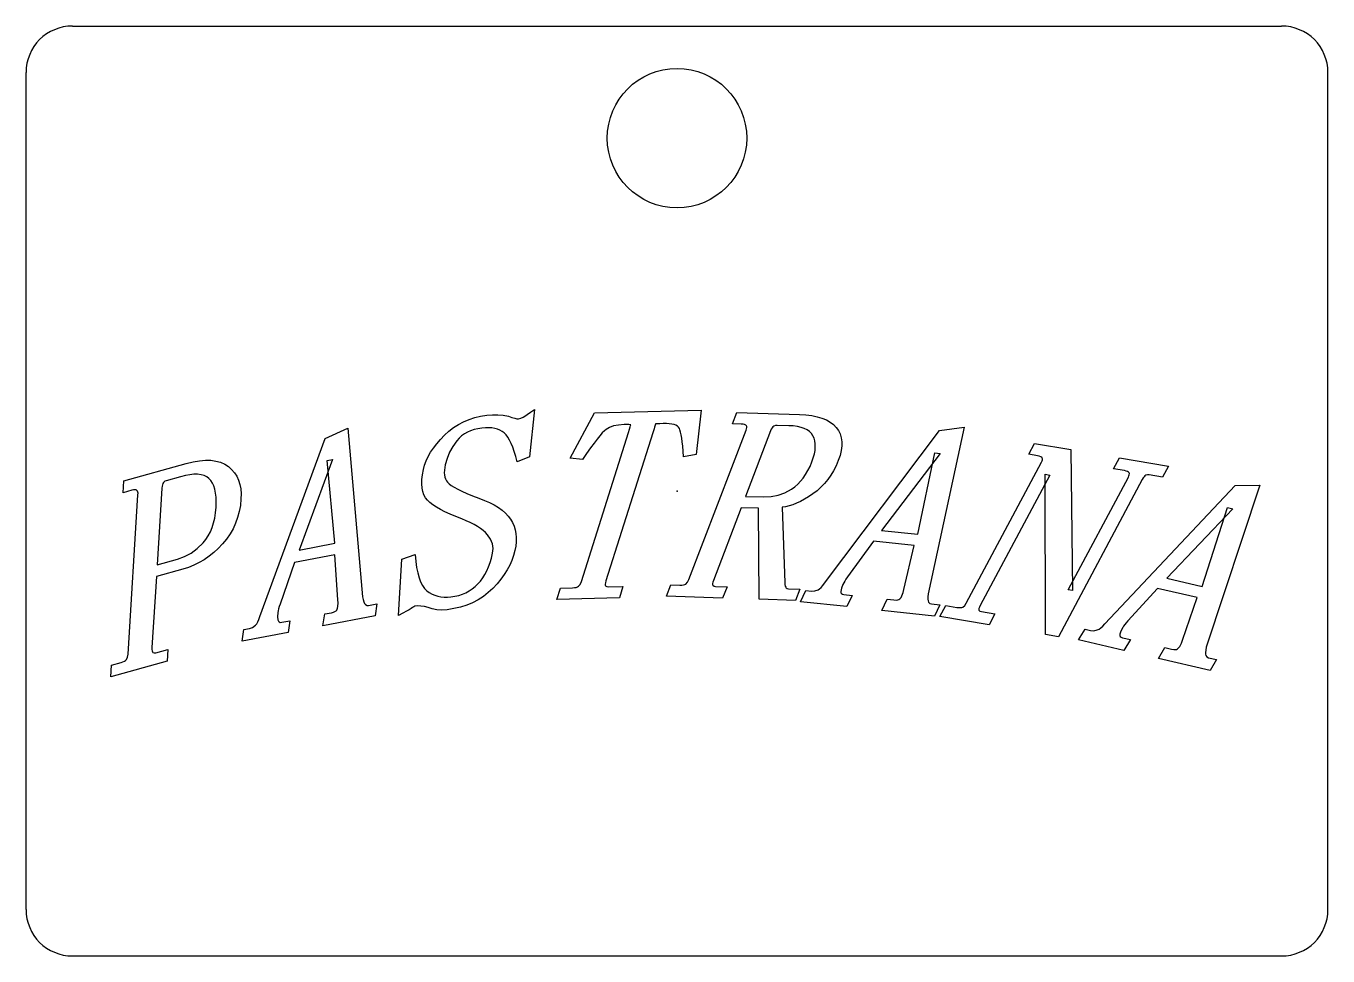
# Model space of a CAD drawing. Header units: millimetres. Extents: x -140 to 140, y -100 to 100.
import ezdxf

# ---------------------------------------------------------------- set-up
doc = ezdxf.new("R2010")
doc.units = ezdxf.units.MM
doc.header["$PDSIZE"] = -1

msp = doc.modelspace()

# ---------------------------------------------------------------- linework, layer by layer
at = {"color": 7, "linetype": 'Continuous'}
for p, q in [((-130, 100), (130, 100)), ((-140, -90), (-140, 90)), ((140, -90), (140, 90)), ((-130, -100), (130, -100))]:
    msp.add_line(p, q, dxfattribs=at)
at = {"color": 7, "linetype": 'Continuous', "flags": 128}
for points in [[(-46.27, -6.02), (-47.6, -5.5), (-48.8, -4.98), (-49.9, -4.46), (-50.89, -3.96), (-51.75, -3.45), (-52.5, -2.96), (-53.15, -2.47), (-53.68, -1.98), (-54.1, -1.45), (-54.43, -0.84), (-54.68, -0.14), (-54.82, 0.64), (-54.88, 1.51), (-54.86, 2.46), (-54.74, 3.51), (-54.52, 4.63), (-54.52, 4.63), (-54.28, 5.55), (-53.93, 6.48), (-53.5, 7.4), (-52.99, 8.33), (-52.38, 9.24), (-51.68, 10.17), (-50.89, 11.08), (-50.02, 12), (-49.07, 12.87), (-48.07, 13.64), (-47.01, 14.33), (-45.89, 14.91), (-44.73, 15.41), (-43.51, 15.8), (-42.25, 16.1), (-40.92, 16.31), (-40.92, 16.31), (-39.69, 16.4), (-38.5, 16.4), (-37.35, 16.28), (-36.24, 16.07), (-36.24, 16.07), (-35.51, 15.81), (-34.91, 15.63), (-34.43, 15.54), (-34.09, 15.53), (-34.09, 15.53), (-33.57, 15.66), (-33.09, 15.9), (-32.75, 16.12), (-32.24, 16.46), (-31.54, 16.92), (-30.67, 17.51), (-30.67, 17.51), (-31.75, 7.32), (-31.75, 7.32), (-34.41, 6.25), (-34.41, 6.25), (-34.69, 7.4), (-34.99, 8.46), (-35.32, 9.4), (-35.65, 10.24), (-36, 10.96), (-36.37, 11.58), (-36.76, 12.09), (-37.16, 12.5), (-37.6, 12.82), (-38.08, 13.09), (-38.6, 13.3), (-39.18, 13.46), (-39.81, 13.57), (-40.47, 13.61), (-41.19, 13.6), (-41.96, 13.53), (-41.96, 13.53), (-42.82, 13.4), (-43.62, 13.21), (-44.38, 12.95), (-45.08, 12.64), (-45.73, 12.27), (-46.32, 11.83), (-46.87, 11.33), (-47.37, 10.78), (-48.22, 9.58), (-48.92, 8.32), (-49.46, 7), (-49.85, 5.63), (-49.85, 5.63), (-49.96, 5.02), (-50.02, 4.46), (-50.04, 3.94), (-50, 3.45), (-49.92, 2.99), (-49.78, 2.59), (-49.59, 2.22), (-49.36, 1.89), (-49.03, 1.56), (-48.56, 1.21), (-47.93, 0.83), (-47.16, 0.41), (-46.25, -0.04), (-45.19, -0.51), (-43.99, -1.01), (-42.64, -1.55), (-42.64, -1.55), (-41.42, -2.01), (-40.32, -2.49), (-39.31, -3.01), (-38.4, -3.56), (-37.6, -4.15), (-36.9, -4.75), (-36.29, -5.41), (-35.79, -6.08), (-35.38, -6.79), (-35.05, -7.54), (-34.81, -8.32), (-34.66, -9.15), (-34.58, -10.01), (-34.59, -10.91), (-34.69, -11.85), (-34.87, -12.83), (-34.87, -12.83), (-35.14, -13.88), (-35.51, -14.93), (-35.96, -15.95), (-36.51, -16.97), (-37.14, -17.98), (-37.87, -18.98), (-38.68, -19.97), (-39.59, -20.94), (-40.58, -21.86), (-41.63, -22.68), (-42.76, -23.4), (-43.96, -24.03), (-45.23, -24.55), (-46.56, -24.97), (-47.97, -25.29), (-49.45, -25.53), (-49.45, -25.53), (-50.59, -25.6), (-51.66, -25.55), (-52.62, -25.36), (-53.5, -25.05), (-53.5, -25.05), (-54.34, -24.87), (-55.07, -24.76), (-55.72, -24.72), (-56.28, -24.75), (-56.28, -24.75), (-56.41, -24.79), (-56.6, -24.88), (-56.85, -25.05), (-57.16, -25.26), (-57.59, -25.53), (-58.2, -25.88), (-58.98, -26.29), (-59.93, -26.77), (-59.93, -26.77), (-59.19, -14.66), (-59.19, -14.66), (-56.31, -13.68), (-56.31, -13.68), (-56.18, -15.13), (-56, -16.43), (-55.77, -17.61), (-55.48, -18.64), (-55.15, -19.55), (-54.75, -20.31), (-54.3, -20.94), (-53.8, -21.44), (-53.27, -21.84), (-52.69, -22.16), (-52.09, -22.43), (-51.46, -22.62), (-50.79, -22.76), (-50.1, -22.83), (-49.38, -22.84), (-48.62, -22.78), (-48.62, -22.78), (-47.75, -22.64), (-46.92, -22.44), (-46.13, -22.19), (-45.39, -21.87), (-44.69, -21.49), (-44.02, -21.06), (-43.4, -20.55), (-42.82, -19.99), (-42.28, -19.38), (-41.78, -18.69), (-41.32, -17.96), (-40.9, -17.16), (-40.53, -16.3), (-40.2, -15.4), (-39.9, -14.42), (-39.65, -13.39), (-39.65, -13.39), (-39.55, -12.36), (-39.69, -11.35), (-40.1, -10.37), (-40.76, -9.42), (-41.18, -8.96), (-41.69, -8.5), (-42.26, -8.07), (-42.91, -7.64), (-43.64, -7.22), (-44.45, -6.81), (-45.32, -6.41), (-46.27, -6.02)], [(-12.4, -23), (-25.84, -23.36), (-25.84, -23.36), (-25.06, -20.88), (-25.06, -20.88), (-22.47, -20.81), (-22.47, -20.81), (-22.05, -20.78), (-21.69, -20.72), (-21.4, -20.62), (-21.17, -20.48), (-20.82, -20.08), (-20.56, -19.49), (-20.56, -19.49), (-10.41, 12.58), (-10.41, 12.58), (-10.2, 13.28), (-10.04, 13.79), (-9.97, 14.11), (-9.96, 14.24), (-10.06, 14.26), (-10.33, 14.28), (-10.76, 14.28), (-11.36, 14.27), (-11.36, 14.27), (-12.58, 14.19), (-13.63, 13.98), (-14.52, 13.67), (-15.26, 13.25), (-15.62, 12.94), (-16.06, 12.48), (-16.58, 11.88), (-17.17, 11.15), (-17.85, 10.27), (-18.6, 9.25), (-19.43, 8.08), (-20.33, 6.77), (-20.33, 6.77), (-22.97, 7.03), (-22.97, 7.03), (-17.75, 16.78), (-17.75, 16.78), (5.21, 17.39), (5.21, 17.39), (4.12, 7.85), (4.12, 7.85), (1.4, 7.35), (1.4, 7.35), (1.32, 8.54), (1.22, 9.61), (1.11, 10.56), (1.01, 11.39), (0.89, 12.09), (0.77, 12.67), (0.64, 13.13), (0.51, 13.47), (0.33, 13.73), (0.08, 13.95), (-0.24, 14.14), (-0.64, 14.28), (-1.11, 14.39), (-1.65, 14.46), (-2.27, 14.5), (-2.96, 14.5), (-2.96, 14.5), (-3.68, 14.48), (-4.19, 14.47), (-4.5, 14.46), (-4.6, 14.46), (-4.61, 14.44), (-4.63, 14.34), (-4.67, 14.19), (-4.74, 13.97), (-4.83, 13.7), (-4.94, 13.36), (-5.07, 12.95), (-5.21, 12.48), (-5.21, 12.48), (-15.29, -19.35), (-15.29, -19.35), (-15.39, -19.73), (-15.44, -20.02), (-15.43, -20.26), (-15.35, -20.4), (-15.09, -20.56), (-14.76, -20.61), (-14.76, -20.61), (-11.62, -20.52), (-11.62, -20.52), (-12.4, -23)], [(34.69, 6.53), (34.21, 5.41), (33.69, 4.37), (33.1, 3.39), (32.44, 2.46), (31.73, 1.6), (30.95, 0.79), (30.11, 0.05), (29.21, -0.63), (28.3, -1.24), (27.41, -1.78), (26.54, -2.25), (25.7, -2.63), (24.88, -2.96), (24.09, -3.21), (23.32, -3.39), (22.59, -3.49), (22.59, -3.49), (23.16, -19.73), (23.16, -19.73), (23.21, -20.14), (23.29, -20.46), (23.38, -20.69), (23.48, -20.83), (23.71, -20.96), (23.97, -21.01), (23.97, -21.01), (26.42, -21.09), (26.42, -21.09), (25.48, -23.54), (25.48, -23.54), (17.66, -23.28), (17.66, -23.28), (17.56, -3.71), (17.56, -3.71), (13.82, -3.59), (13.82, -3.59), (7.84, -19.23), (7.84, -19.23), (7.72, -19.59), (7.66, -19.89), (7.66, -20.12), (7.72, -20.27), (7.97, -20.44), (8.31, -20.51), (8.31, -20.51), (10.76, -20.59), (10.76, -20.59), (9.82, -23.04), (9.82, -23.04), (-2.26, -22.65), (-2.26, -22.65), (-1.32, -20.2), (-1.32, -20.2), (0.59, -20.26), (0.59, -20.26), (1.01, -20.25), (1.37, -20.21), (1.67, -20.13), (1.9, -20.01), (2.27, -19.64), (2.56, -19.06), (2.56, -19.06), (14.86, 13.07), (14.86, 13.07), (14.95, 13.38), (14.99, 13.64), (14.99, 13.86), (14.92, 14.04), (14.78, 14.17), (14.55, 14.28), (14.23, 14.34), (13.83, 14.37), (13.83, 14.37), (11.92, 14.43), (11.92, 14.43), (12.86, 16.88), (12.86, 16.88), (26.35, 16.45), (26.35, 16.45), (27.72, 16.36), (28.99, 16.21), (30.14, 15.97), (31.18, 15.66), (32.12, 15.29), (32.94, 14.82), (33.65, 14.29), (34.25, 13.68), (34.74, 13.01), (35.1, 12.27), (35.34, 11.47), (35.45, 10.61), (35.44, 9.68), (35.31, 8.69), (35.06, 7.64), (34.69, 6.53)], [(14.75, -1.15), (18.65, -1.28), (18.65, -1.28), (20.22, -1.21), (21.75, -0.9), (23.22, -0.36), (24.65, 0.42), (25.34, 0.91), (25.98, 1.47), (26.59, 2.09), (27.15, 2.79), (27.67, 3.55), (28.16, 4.38), (28.61, 5.29), (29.01, 6.25), (29.01, 6.25), (29.31, 7.13), (29.54, 7.96), (29.69, 8.73), (29.75, 9.46), (29.75, 10.14), (29.65, 10.77), (29.49, 11.35), (29.24, 11.88), (28.91, 12.36), (28.49, 12.78), (27.97, 13.14), (27.37, 13.44), (26.68, 13.68), (25.89, 13.86), (25.01, 13.98), (24.04, 14.04), (24.04, 14.04), (21.54, 14.12), (21.54, 14.12), (21.17, 14.08), (20.8, 13.92), (20.62, 13.78), (20.46, 13.57), (20.28, 13.27), (20.13, 12.91), (20.13, 12.91), (14.75, -1.15)], [(-73.62, -13.71), (-82.23, -15.37), (-82.23, -15.37), (-85.37, -24.33), (-85.37, -24.33), (-85.53, -24.87), (-85.67, -25.36), (-85.76, -25.79), (-85.82, -26.15), (-85.82, -26.15), (-85.89, -27.03), (-85.82, -27.74), (-85.72, -28.01), (-85.55, -28.17), (-85.32, -28.25), (-85.02, -28.23), (-85.02, -28.23), (-83.25, -27.9), (-83.25, -27.9), (-83.62, -30.42), (-83.62, -30.42), (-93.5, -32.32), (-93.5, -32.32), (-93.14, -29.8), (-93.14, -29.8), (-91.92, -29.57), (-91.92, -29.57), (-91.26, -29.33), (-90.66, -28.88), (-90.39, -28.56), (-90.13, -28.14), (-89.91, -27.62), (-89.7, -27.01), (-89.7, -27.01), (-75.66, 11.32), (-75.66, 11.32), (-70.76, 13.54), (-70.76, 13.54), (-67.62, -22.74), (-67.62, -22.74), (-67.49, -23.37), (-67.35, -23.85), (-67.19, -24.2), (-67.02, -24.41), (-66.66, -24.61), (-66.32, -24.63), (-66.32, -24.63), (-64.56, -24.29), (-64.56, -24.29), (-64.92, -26.82), (-64.92, -26.82), (-76.14, -28.97), (-76.14, -28.97), (-75.77, -26.45), (-75.77, -26.45), (-74.33, -26.18), (-74.33, -26.18), (-73.91, -26.07), (-73.56, -25.94), (-73.33, -25.78), (-73.19, -25.6), (-73.03, -25.21), (-72.95, -24.82), (-72.95, -24.82), (-72.88, -24.05), (-72.93, -23.41), (-72.93, -23.41), (-73.62, -13.71)], [(50.98, -11.75), (42.28, -10.81), (42.28, -10.81), (36.65, -18.48), (36.65, -18.48), (36.34, -18.96), (36.07, -19.38), (35.86, -19.76), (35.7, -20.08), (35.7, -20.08), (35.37, -20.91), (35.22, -21.6), (35.25, -21.87), (35.36, -22.07), (35.57, -22.21), (35.87, -22.28), (35.87, -22.28), (37.65, -22.46), (37.65, -22.46), (36.52, -24.87), (36.52, -24.87), (26.56, -23.81), (26.56, -23.81), (27.69, -21.4), (27.69, -21.4), (28.9, -21.53), (28.9, -21.53), (29.61, -21.5), (30.33, -21.25), (30.68, -21.03), (31.04, -20.72), (31.38, -20.32), (31.73, -19.84), (31.73, -19.84), (56.48, 12.99), (56.48, 12.99), (61.76, 13.71), (61.76, 13.71), (54.04, -22.12), (54.04, -22.12), (53.98, -22.75), (53.97, -23.24), (54.02, -23.62), (54.12, -23.88), (54.41, -24.18), (54.75, -24.3), (54.75, -24.3), (56.52, -24.49), (56.52, -24.49), (55.39, -26.89), (55.39, -26.89), (44.08, -25.68), (44.08, -25.68), (45.21, -23.28), (45.21, -23.28), (46.66, -23.43), (46.66, -23.43), (47.11, -23.46), (47.47, -23.43), (47.74, -23.35), (47.93, -23.22), (48.19, -22.89), (48.37, -22.58), (48.37, -22.58), (48.67, -21.84), (48.82, -21.16), (48.82, -21.16), (50.98, -11.75)], [(85.05, -21.42), (84.15, -21.26), (84.15, -21.26), (97.07, 2.98), (97.07, 2.98), (97.2, 3.26), (97.28, 3.51), (97.29, 3.73), (97.25, 3.91), (97.13, 4.06), (96.92, 4.19), (96.62, 4.29), (96.23, 4.38), (96.23, 4.38), (93.9, 4.78), (93.9, 4.78), (95.16, 7.14), (95.16, 7.14), (105.7, 5.34), (105.7, 5.34), (104.45, 2.98), (104.45, 2.98), (101.57, 3.47), (101.57, 3.47), (101.19, 3.49), (100.82, 3.38), (100.64, 3.27), (100.45, 3.08), (100.25, 2.82), (100.05, 2.48), (100.05, 2.48), (82.02, -31.34), (82.02, -31.34), (79.26, -30.87), (79.26, -30.87), (79.17, 3.59), (79.17, 3.59), (80.16, 3.42), (80.16, 3.42), (65.2, -24.64), (65.2, -24.64), (65.03, -24.99), (64.93, -25.27), (64.9, -25.49), (64.94, -25.64), (65.16, -25.83), (65.49, -25.94), (65.49, -25.94), (68.37, -26.43), (68.37, -26.43), (67.11, -28.8), (67.11, -28.8), (56.56, -27), (56.56, -27), (57.82, -24.63), (57.82, -24.63), (60.15, -25.02), (60.15, -25.02), (60.57, -25.07), (60.93, -25.08), (61.23, -25.04), (61.47, -24.95), (61.87, -24.64), (62.22, -24.12), (62.22, -24.12), (78.38, 6.18), (78.38, 6.18), (78.5, 6.46), (78.58, 6.71), (78.59, 6.91), (78.55, 7.09), (78.44, 7.25), (78.22, 7.37), (77.92, 7.49), (77.53, 7.57), (77.53, 7.57), (75.64, 7.89), (75.64, 7.89), (76.9, 10.25), (76.9, 10.25), (84.7, 8.92), (84.7, 8.92), (85.05, -21.42)], [(-111.97, -18.4), (-112.91, -33.67), (-112.91, -33.67), (-112.92, -34.06), (-112.88, -34.37), (-112.81, -34.59), (-112.7, -34.72), (-112.42, -34.83), (-112.12, -34.8), (-112.12, -34.8), (-109.5, -34.06), (-109.5, -34.06), (-109.65, -36.6), (-109.65, -36.6), (-121.78, -39.98), (-121.78, -39.98), (-121.62, -37.45), (-121.62, -37.45), (-119.54, -36.87), (-119.54, -36.87), (-119.16, -36.74), (-118.83, -36.6), (-118.58, -36.43), (-118.4, -36.25), (-118.16, -35.77), (-118.04, -35.11), (-118.04, -35.11), (-115.93, -0.83), (-115.93, -0.83), (-115.92, -0.49), (-115.96, -0.22), (-116.03, -0.01), (-116.15, 0.14), (-116.32, 0.23), (-116.56, 0.26), (-116.88, 0.23), (-117.26, 0.15), (-117.26, 0.15), (-119.11, -0.36), (-119.11, -0.36), (-118.96, 2.17), (-118.96, 2.17), (-105.54, 5.91), (-105.54, 5.91), (-104.07, 6.27), (-102.69, 6.5), (-101.42, 6.61), (-100.24, 6.6), (-99.16, 6.44), (-98.16, 6.17), (-97.27, 5.77), (-96.48, 5.24), (-95.78, 4.62), (-95.18, 3.92), (-94.69, 3.16), (-94.3, 2.33), (-94.01, 1.42), (-93.83, 0.45), (-93.75, -0.6), (-93.77, -1.71), (-93.77, -1.71), (-93.91, -3.09), (-94.15, -4.41), (-94.49, -5.69), (-94.93, -6.92), (-95.48, -8.11), (-96.13, -9.24), (-96.87, -10.33), (-97.73, -11.38), (-98.65, -12.35), (-99.62, -13.23), (-100.62, -14.04), (-101.67, -14.77), (-102.76, -15.4), (-103.9, -15.96), (-105.07, -16.43), (-106.29, -16.81), (-106.29, -16.81), (-111.97, -18.4)], [(-75.24, 6.54), (-74.06, 6.76), (-74.06, 6.76), (-81.29, -12.73), (-81.29, -12.73), (-73.58, -11.24), (-73.58, -11.24), (-75.24, 6.54)], [(55.42, 8.19), (56.58, 8.07), (56.58, 8.07), (44, -8.47), (44, -8.47), (51.79, -9.31), (51.79, -9.31), (55.42, 8.19)], [(-107.44, -14.65), (-105.94, -14.11), (-104.52, -13.34), (-103.17, -12.35), (-101.91, -11.14), (-101.32, -10.43), (-100.81, -9.65), (-100.36, -8.81), (-99.98, -7.88), (-99.67, -6.88), (-99.42, -5.81), (-99.24, -4.66), (-99.13, -3.45), (-99.13, -3.45), (-99.1, -2.35), (-99.12, -1.35), (-99.22, -0.44), (-99.37, 0.38), (-99.59, 1.1), (-99.89, 1.72), (-100.24, 2.26), (-100.66, 2.7), (-101.14, 3.05), (-101.71, 3.32), (-102.36, 3.5), (-103.09, 3.59), (-103.89, 3.59), (-104.77, 3.5), (-105.73, 3.33), (-106.78, 3.08), (-106.78, 3.08), (-109.83, 2.22), (-109.83, 2.22), (-110.13, 2.08), (-110.43, 1.8), (-110.57, 1.6), (-110.67, 1.34), (-110.75, 1.01), (-110.79, 0.61), (-110.79, 0.61), (-111.8, -15.86), (-111.8, -15.86), (-107.44, -14.65)], [(111.88, -22.94), (103.35, -20.96), (103.35, -20.96), (96.96, -27.92), (96.96, -27.92), (96.6, -28.35), (96.29, -28.74), (96.04, -29.09), (95.85, -29.39), (95.85, -29.39), (95.45, -30.17), (95.23, -30.82), (95.23, -31.09), (95.32, -31.3), (95.51, -31.46), (95.79, -31.57), (95.79, -31.57), (97.55, -31.97), (97.55, -31.97), (96.12, -34.3), (96.12, -34.3), (86.33, -32.03), (86.33, -32.03), (87.75, -29.7), (87.75, -29.7), (88.96, -29.99), (88.96, -29.99), (89.66, -30.04), (90.39, -29.87), (90.77, -29.69), (91.16, -29.41), (91.56, -29.04), (91.98, -28.57), (91.98, -28.57), (120.02, 1.15), (120.02, 1.15), (125.35, 1.22), (125.35, 1.22), (113.84, -33.62), (113.84, -33.62), (113.71, -34.23), (113.66, -34.74), (113.66, -35.11), (113.74, -35.38), (113.98, -35.7), (114.31, -35.85), (114.31, -35.85), (116.06, -36.26), (116.06, -36.26), (114.64, -38.59), (114.64, -38.59), (103.52, -36.01), (103.52, -36.01), (104.94, -33.68), (104.94, -33.68), (106.37, -34.02), (106.37, -34.02), (106.82, -34.1), (107.18, -34.12), (107.45, -34.08), (107.64, -33.98), (107.91, -33.69), (108.13, -33.41), (108.13, -33.41), (108.49, -32.72), (108.71, -32.06), (108.71, -32.06), (111.88, -22.94)], [(118.42, -3.58), (119.56, -3.85), (119.56, -3.85), (105.35, -18.77), (105.35, -18.77), (112.97, -20.53), (112.97, -20.53), (118.42, -3.58)]]:
    msp.add_lwpolyline(points, dxfattribs=at)
at = {"color": 7, "linetype": 'Continuous'}
msp.add_circle((0, 75.89), 15, dxfattribs=at)
for centre, start, end in [((-130, 90), 90, 180), ((130, 90), 0, 90), ((-130, -90), 180, 270), ((130, -90), 270, 0)]:
    msp.add_arc(centre, 10, start, end, dxfattribs=at)
msp.add_point((0, 0), dxfattribs=at)

doc.saveas('drawing.dxf')
